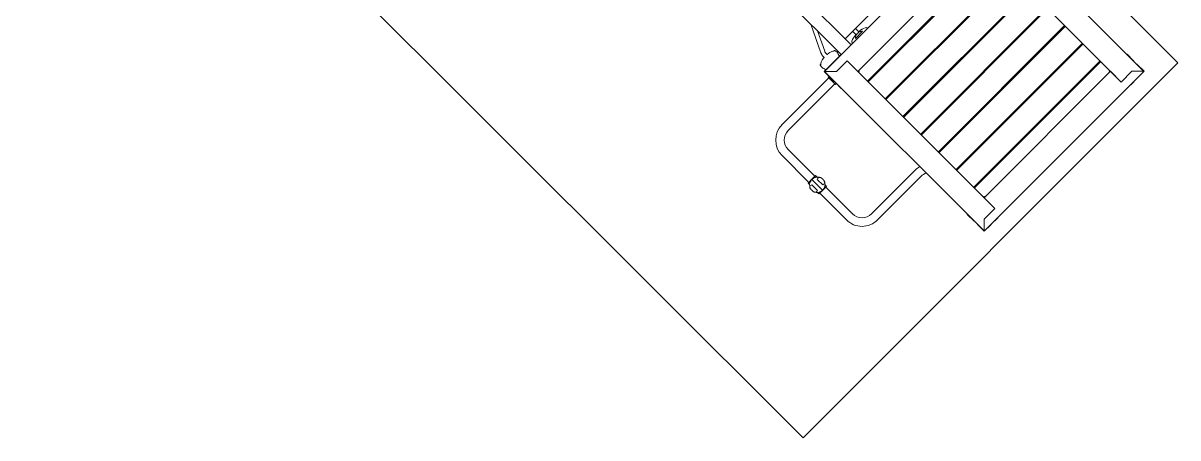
# Model space of a CAD drawing. Header units: metres. Extents: x 859577 to 860336, y 1645916 to 1646650.
# Drawn here: x 859948.146 to 859952.715, y 1646432.858 to 1646434.5 of the extents above; entities that cross this region are included whole.
import ezdxf

# ---------------------------------------------------------------- set-up
doc = ezdxf.new("R2010")
doc.units = ezdxf.units.M
doc.layers.add('A-ACCESORIOS', color=30, linetype='Continuous', lineweight=20)
doc.layers.add('PISO', color=31, linetype='Continuous', lineweight=15)

# ---------------------------------------------------------------- blocks, each defined once
blk = doc.blocks.new('vr10-13')
at = {"layer": 'A-ACCESORIOS', "linetype": 'Continuous', "lineweight": 0}
for p, q in [((3.1511, 1.1926), (3.1511, 0.3156)), ((3.1591, 1.2006), (4.0361, 1.2006)), ((3.9501, 1.2006), (3.9501, 1.2016)), ((3.9501, 1.2016), (3.9866, 1.2016)), ((4.0086, 1.2016), (4.0451, 1.2016)), ((4.0417, 1.1983), (4.0111, 1.1676)), ((4.0417, 1.1983), (4.0111, 1.1676)), ((4.0441, 0.3156), (4.0441, 1.1926)), ((4.0451, 1.2016), (4.0451, 1.1651)), ((4.0111, 1.1076), (4.0111, 1.1676)), ((4.0111, 1.1676), (4.0111, 1.1076)), ((4.0451, 1.1431), (4.0451, 1.1066)), ((4.0111, 1.1076), (3.1841, 1.1076)), ((3.2441, 0.4006), (3.2441, 1.1076)), ((3.2986, 1.1076), (3.2986, 0.4006)), ((3.3026, 1.1076), (3.3026, 0.4006)), ((3.3976, 1.1076), (3.3976, 0.4006)), ((3.4016, 1.1076), (3.4016, 0.4006)), ((3.4966, 1.1076), (3.4966, 0.4006)), ((3.5006, 1.1076), (3.5006, 0.4006)), ((3.5956, 1.1076), (3.5956, 0.4006)), ((3.5996, 1.1076), (3.5996, 0.4006)), ((3.6946, 1.1076), (3.6946, 0.4006)), ((3.6986, 1.0997), (3.6946, 1.0997)), ((3.6986, 1.1076), (3.6986, 0.4006)), ((3.7936, 1.1076), (3.7936, 0.4006)), ((3.7976, 1.0997), (3.7936, 1.0997)), ((3.7976, 1.1076), (3.7976, 0.4006)), ((3.8926, 1.1076), (3.8926, 0.4006)), ((3.8966, 1.0997), (3.8926, 1.0997)), ((3.8966, 0.4006), (3.8966, 1.1076)), ((3.9476, 1.1041), (3.9476, 1.1076)), ((3.9511, 1.1041), (3.9476, 1.1041)), ((3.9486, 1.1041), (3.9486, 1.1076)), ((3.9501, 1.1066), (3.9501, 1.1076)), ((3.9511, 1.1066), (3.9501, 1.1066)), ((3.9511, 1.1076), (4.0111, 1.1076)), ((3.9511, 1.1076), (3.9511, 0.4006)), ((4.0451, 1.1066), (4.0441, 1.1066)), ((3.117, 0.4566), (3.117, 1.0516)), ((3.8926, 1.0668), (3.8932, 1.0674)), ((3.894, 1.0619), (3.8926, 1.0604)), ((3.8926, 1.0544), (3.8966, 1.0504)), ((3.8932, 1.0674), (3.8966, 1.0708)), ((3.8966, 1.0319), (3.8926, 1.0279)), ((3.7936, 0.9614), (3.7976, 0.9654)), ((3.7936, 0.9388), (3.7976, 0.9428)), ((3.3976, 0.5654), (3.4016, 0.5694)), ((3.7936, 0.5694), (3.7976, 0.5654)), ((3.117, 0.5146), (3.1361, 0.5146)), ((3.1361, 0.5167), (3.1361, 0.5119)), ((3.1379, 0.5146), (3.1379, 0.5146)), ((3.1451, 0.5263), (3.1451, 0.4869)), ((3.3976, 0.5428), (3.4016, 0.5468)), ((3.7936, 0.5468), (3.7976, 0.5428)), ((3.117, 0.4986), (3.1361, 0.4986)), ((3.1361, 0.5014), (3.1361, 0.4965)), ((3.1379, 0.4986), (3.1379, 0.4986)), ((3.2986, 0.4763), (3.3026, 0.4803)), ((3.3026, 0.4538), (3.2986, 0.4578)), ((3.8966, 0.4763), (3.8926, 0.4803)), ((3.8966, 0.4578), (3.8926, 0.4538)), ((0.8441, 0.4566), (3.1511, 0.4566)), ((3.3019, 0.4408), (3.2986, 0.4374)), ((3.3012, 0.4464), (3.3026, 0.4478)), ((3.3026, 0.4414), (3.3019, 0.4408)), ((3.8926, 0.4478), (3.894, 0.4464)), ((3.8932, 0.4408), (3.8926, 0.4414)), ((3.8966, 0.4374), (3.8932, 0.4408)), ((0.8451, 0.4016), (3.1501, 0.4016)), ((2.9803, 0.4016), (3.0882, 0.3499)), ((3.0174, 0.4016), (3.0951, 0.3644)), ((3.1201, 0.3945), (3.1201, 0.3894)), ((3.1501, 0.3916), (3.1406, 0.3949)), ((3.1501, 0.3651), (3.1501, 0.4016)), ((3.1501, 0.4016), (3.1511, 0.4016)), ((3.1841, 0.3406), (3.1841, 0.4006)), ((3.1841, 0.4006), (4.0111, 0.4006)), ((3.2441, 0.4006), (3.1841, 0.4006)), ((3.1841, 0.4006), (3.1841, 0.3406)), ((3.2441, 0.4041), (3.2476, 0.4041)), ((3.2441, 0.4016), (3.2451, 0.4016)), ((3.2451, 0.4016), (3.2451, 0.4006)), ((3.2466, 0.4041), (3.2466, 0.4006)), ((3.2476, 0.4041), (3.2476, 0.4006)), ((3.2986, 0.4085), (3.3026, 0.4085)), ((3.3976, 0.4085), (3.4016, 0.4085)), ((3.4966, 0.4085), (3.5006, 0.4085)), ((3.5956, 0.4085), (3.5996, 0.4085)), ((3.6946, 0.4085), (3.6986, 0.4085)), ((3.7936, 0.4085), (3.7976, 0.4085)), ((3.8926, 0.4085), (3.8966, 0.4085)), ((3.9476, 0.4041), (3.9511, 0.4041)), ((3.9476, 0.4006), (3.9476, 0.4041)), ((3.9486, 0.4041), (3.9486, 0.4006)), ((3.9501, 0.4006), (3.9501, 0.4016)), ((3.9501, 0.4016), (3.9511, 0.4016)), ((4.0111, 0.4006), (3.9511, 0.4006)), ((4.0111, 0.4006), (4.0111, 0.3406)), ((4.0111, 0.3406), (4.0111, 0.4006)), ((4.0441, 0.4016), (4.0451, 0.4016)), ((4.0451, 0.4016), (4.0451, 0.3651)), ((3.1048, 0.3621), (3.1111, 0.3621)), ((3.1048, 0.3461), (3.1111, 0.3461)), ((3.1111, 0.3642), (3.1111, 0.3614)), ((3.1111, 0.3468), (3.1111, 0.344)), ((3.1501, 0.3651), (3.1501, 0.3541)), ((3.1501, 0.3541), (3.1501, 0.3431)), ((3.1501, 0.3066), (3.1501, 0.3431)), ((3.1534, 0.31), (3.1841, 0.3406)), ((3.1534, 0.31), (3.1841, 0.3406)), ((4.0111, 0.3406), (4.0417, 0.31)), ((4.0111, 0.3406), (4.0417, 0.31)), ((4.0451, 0.3431), (4.0451, 0.3066)), ((3.1201, 0.3188), (3.1201, 0.3137)), ((3.1501, 0.3166), (3.1406, 0.3134)), ((3.1866, 0.3066), (3.1501, 0.3066)), ((4.0361, 0.3076), (3.1591, 0.3076)), ((3.1776, 0.3021), (3.1776, 0.3066)), ((3.1826, 0.3021), (3.1776, 0.3021)), ((3.1807, 0.0401), (3.1807, 0.3021)), ((3.2126, 0.3021), (3.1826, 0.3021)), ((3.2058, 0.3071), (3.1894, 0.3071)), ((3.2451, 0.3066), (3.2086, 0.3066)), ((3.2176, 0.3021), (3.2126, 0.3021)), ((3.2144, 0.0401), (3.2144, 0.3021)), ((3.2176, 0.3066), (3.2176, 0.3021)), ((3.2451, 0.3076), (3.2451, 0.3066)), ((3.6807, 0.0401), (3.6807, 0.2841)), ((3.7144, 0.0401), (3.7144, 0.2841)), ((3.9501, 0.3066), (3.9501, 0.3076)), ((3.9866, 0.3066), (3.9501, 0.3066)), ((4.0451, 0.3066), (4.0086, 0.3066)), ((3.2676, -0.013), (3.4171, -0.013)), ((3.4171, -0.0299), (3.4171, -0.0088)), ((3.4256, -0.0088), (3.4171, -0.0088)), ((3.4171, -0.0299), (3.4171, -0.051)), ((3.4171, -0.0299), (3.4178, -0.0299)), ((3.4178, -0.0299), (3.4171, -0.0299)), ((3.4774, -0.0299), (3.4178, -0.0299)), ((3.4178, -0.0299), (3.4774, -0.0299)), ((3.4627, -0.0149), (3.4324, -0.0149)), ((3.4324, -0.0449), (3.4627, -0.0449)), ((3.4781, -0.0088), (3.4696, -0.0088)), ((3.4774, -0.0299), (3.4781, -0.0299)), ((3.4781, -0.0299), (3.4774, -0.0299)), ((3.4781, -0.0299), (3.4781, -0.0088)), ((3.4781, -0.013), (3.6276, -0.013)), ((3.4781, -0.0299), (3.4781, -0.051)), ((3.2676, -0.0467), (3.4171, -0.0467)), ((3.4171, -0.051), (3.4256, -0.051)), ((3.4696, -0.051), (3.4781, -0.051)), ((3.4781, -0.0467), (3.6276, -0.0467))]:
    blk.add_line(p, q, dxfattribs=at)
for centre, radius, start, end in [((3.9866, 1.1936), 0.008, 61.045, 90), ((4.0086, 1.1936), 0.008, 90, 118.955), ((4.0361, 1.1926), 0.008, 45, 90), ((4.0361, 1.1926), 0.008, 0, 45), ((4.0371, 1.1651), 0.008, 331.045, 0), ((4.0371, 1.1431), 0.008, 0, 28.955), ((3.9447, 1.11), 0.0062, 308.9045, 330.454), ((3.9534, 1.1012), 0.0062, 119.546, 141.1623), ((3.5976, 0.7541), 0.225, 89.4907, 90.5093), ((3.5976, 0.7541), 0.225, 63.3276, 64.4619), ((3.5976, 0.7541), 0.225, 27.266, 29.412), ((3.5976, 0.7541), 0.225, 207.266, 209.412), ((3.5976, 0.7541), 0.225, 330.588, 332.734), ((3.1497, 0.5405), 0.008, 103.1533, 155.347), ((3.1552, 0.5171), 0.032, 97.3284, 103.1533), ((3.5976, 0.7541), 0.225, 243.3276, 244.4619), ((3.5976, 0.7541), 0.225, 295.5381, 296.6724), ((3.2061, 0.5146), 0.07, 155.347, 178.3), ((3.5976, 0.7541), 0.225, 269.4907, 270.5093), ((3.2061, 0.4986), 0.07, 181.7, 204.653), ((3.1497, 0.4727), 0.008, 204.653, 256.8467), ((3.1552, 0.4961), 0.032, 256.8467, 262.6716), ((3.1811, 0.3621), 0.07, 171.1583, 178.3), ((3.1247, 0.388), 0.008, 103.1533, 125.2789), ((3.1302, 0.3646), 0.032, 71, 103.1533), ((3.2418, 0.407), 0.0062, 299.546, 321.1623), ((3.2505, 0.3983), 0.0062, 128.9045, 150.454), ((3.9447, 0.3983), 0.0062, 29.546, 51.0955), ((3.9534, 0.407), 0.0062, 218.8377, 240.454), ((3.1811, 0.3461), 0.07, 181.7, 188.8417), ((3.1581, 0.3651), 0.008, 180, 208.955), ((3.1581, 0.3431), 0.008, 151.045, 180), ((4.0371, 0.3651), 0.008, 331.045, 0), ((4.0371, 0.3431), 0.008, 0, 28.955), ((3.1247, 0.3202), 0.008, 234.7211, 256.8467), ((3.1302, 0.3436), 0.032, 256.8467, 289), ((3.1591, 0.3156), 0.008, 180, 225), ((3.1591, 0.3156), 0.008, 225, 270), ((3.1866, 0.3146), 0.008, 270, 298.955), ((3.2086, 0.3146), 0.008, 241.045, 270), ((3.7676, 0.2841), 0.0869, 164.3011, 180), ((3.7676, 0.2841), 0.0532, 153.7592, 180), ((3.9866, 0.3146), 0.008, 270, 298.955), ((4.0086, 0.3146), 0.008, 241.045, 270), ((4.0361, 0.3156), 0.008, 270, 315), ((4.0361, 0.3156), 0.008, 315, 0), ((3.2676, 0.0401), 0.0868, 180, 270), ((3.2676, 0.0401), 0.0532, 180, 270), ((3.6276, 0.0401), 0.0531, 270, 0), ((3.6276, 0.0401), 0.0868, 270, 0), ((3.4476, -0.0299), 0.0305, 119.8265, 149.8297), ((3.4476, -0.0299), 0.0305, 210.1699, 240.1288), ((3.4476, -0.0299), 0.0305, 30.1699, 60.1288), ((3.4476, -0.0299), 0.0305, 299.8265, 329.8297)]:
    blk.add_arc(centre, radius, start, end, dxfattribs=at)
for centre, major_axis, start_param, end_param in [((3.4513, -0.0265), (0.0202, -0.0222), 3.325229, 3.924339), ((3.4513, -0.0333), (-0.0202, -0.0222), 5.500439, 6.099549), ((3.4438, -0.0265), (0.0202, 0.0222), 5.500439, 6.099549), ((3.4438, -0.0333), (-0.0202, 0.0222), 3.325229, 3.924339)]:
    blk.add_ellipse(centre, major_axis=major_axis, ratio=0.293153, start_param=start_param, end_param=end_param, dxfattribs=at)
for points, knots in [([(3.1369, 0.5066), (3.1369, 0.507), (3.1369, 0.5073), (3.1369, 0.508), (3.1369, 0.5083), (3.137, 0.5093), (3.137, 0.5099), (3.1372, 0.5111), (3.1372, 0.5117), (3.1374, 0.5128), (3.1375, 0.5133), (3.1377, 0.5138)], [0.008164918, 0.008164918, 0.008164918, 0.008164918, 0.009167239, 0.009167239, 0.01016956, 0.01016956, 0.012174201, 0.012174201, 0.014178842, 0.014178842, 0.016183483, 0.016183483, 0.016183483, 0.016183483]), ([(3.1377, 0.4994), (3.1375, 0.4999), (3.1374, 0.5004), (3.1373, 0.5012), (3.1372, 0.5015), (3.1372, 0.5021), (3.1371, 0.5024), (3.137, 0.5033), (3.137, 0.504), (3.1369, 0.505), (3.1369, 0.5053), (3.1369, 0.506), (3.1369, 0.5063), (3.1369, 0.5066)], [0.000143327, 0.000143327, 0.000143327, 0.000143327, 0.002148725, 0.002148725, 0.003151424, 0.003151424, 0.004154123, 0.004154123, 0.006159521, 0.006159521, 0.00716222, 0.00716222, 0.008164918, 0.008164918, 0.008164918, 0.008164918]), ([(3.1424, 0.5242), (3.1427, 0.5246), (3.1431, 0.525), (3.1438, 0.5256), (3.144, 0.5258), (3.1445, 0.5261), (3.1448, 0.5262), (3.1451, 0.5263)], [0.000000486, 0.000000486, 0.000000486, 0.000000486, 0.002114988, 0.002114988, 0.003172238, 0.003172238, 0.004229489, 0.004229489, 0.004229489, 0.004229489]), ([(3.1451, 0.4869), (3.1445, 0.4872), (3.144, 0.4875), (3.1433, 0.488), (3.1431, 0.4882), (3.1428, 0.4886), (3.1426, 0.4888), (3.1424, 0.489)], [0.000000242, 0.000000242, 0.000000242, 0.000000242, 0.002114103, 0.002114103, 0.003171033, 0.003171033, 0.004227963, 0.004227963, 0.004227963, 0.004227963]), ([(3.1119, 0.3729), (3.1119, 0.3729), (3.1119, 0.3729), (3.1119, 0.373), (3.1119, 0.373), (3.112, 0.3732), (3.112, 0.3734), (3.1122, 0.374), (3.1122, 0.3743), (3.1124, 0.375), (3.1125, 0.3755), (3.1127, 0.3759)], [0.008164918, 0.008164918, 0.008164918, 0.008164918, 0.009167239, 0.009167239, 0.01016956, 0.01016956, 0.012174201, 0.012174201, 0.014178842, 0.014178842, 0.016183483, 0.016183483, 0.016183483, 0.016183483]), ([(3.1119, 0.3731), (3.1119, 0.373), (3.1119, 0.373), (3.1119, 0.3729), (3.1119, 0.3729), (3.1119, 0.3729)], [0.006408174, 0.006408174, 0.006408174, 0.006408174, 0.00716222, 0.00716222, 0.008164918, 0.008164918, 0.008164918, 0.008164918]), ([(3.1174, 0.3869), (3.1177, 0.3874), (3.1181, 0.3879), (3.1188, 0.3885), (3.119, 0.3887), (3.1195, 0.3891), (3.1198, 0.3892), (3.1201, 0.3894)], [0.000000486, 0.000000486, 0.000000486, 0.000000486, 0.002114988, 0.002114988, 0.003172238, 0.003172238, 0.004229489, 0.004229489, 0.004229489, 0.004229489]), ([(3.1185, 0.3883), (3.1183, 0.3881), (3.1181, 0.3879), (3.1178, 0.3874), (3.1176, 0.3872), (3.1174, 0.3869)], [0.002130517, 0.002130517, 0.002130517, 0.002130517, 0.003171033, 0.003171033, 0.004227963, 0.004227963, 0.004227963, 0.004227963]), ([(3.0882, 0.3499), (3.0892, 0.3494), (3.0903, 0.349), (3.0924, 0.3482), (3.0935, 0.3478), (3.0957, 0.3472), (3.0969, 0.3469), (3.0991, 0.3465), (3.1003, 0.3464), (3.1025, 0.3462), (3.1037, 0.3461), (3.1048, 0.3461)], [2.7041014, 2.7041014, 2.7041014, 2.7041014, 2.7915996, 2.7915996, 2.8790979, 2.8790979, 2.9665961, 2.9665961, 3.0540944, 3.0540944, 3.1415927, 3.1415927, 3.1415927, 3.1415927]), ([(3.0951, 0.3644), (3.0957, 0.3641), (3.0963, 0.3638), (3.0976, 0.3633), (3.0982, 0.3631), (3.0995, 0.3628), (3.1002, 0.3626), (3.1015, 0.3624), (3.1022, 0.3623), (3.1035, 0.3622), (3.1042, 0.3621), (3.1048, 0.3621)], [2.7041014, 2.7041014, 2.7041014, 2.7041014, 2.7915996, 2.7915996, 2.8790979, 2.8790979, 2.9665961, 2.9665961, 3.0540944, 3.0540944, 3.1415927, 3.1415927, 3.1415927, 3.1415927]), ([(3.1119, 0.3352), (3.1119, 0.3352), (3.1119, 0.3353), (3.1119, 0.3353), (3.1119, 0.3353), (3.1119, 0.3353)], [0.006408174, 0.006408174, 0.006408174, 0.006408174, 0.00716222, 0.00716222, 0.008164918, 0.008164918, 0.008164918, 0.008164918]), ([(3.1119, 0.3353), (3.1119, 0.3353), (3.1119, 0.3353), (3.1119, 0.3353), (3.1119, 0.3352), (3.112, 0.335), (3.112, 0.3348), (3.1122, 0.3343), (3.1122, 0.334), (3.1124, 0.3332), (3.1125, 0.3328), (3.1127, 0.3323)], [0.008164918, 0.008164918, 0.008164918, 0.008164918, 0.009167239, 0.009167239, 0.01016956, 0.01016956, 0.012174201, 0.012174201, 0.014178842, 0.014178842, 0.016183483, 0.016183483, 0.016183483, 0.016183483]), ([(3.1185, 0.32), (3.1183, 0.3202), (3.1181, 0.3204), (3.1178, 0.3208), (3.1176, 0.3211), (3.1174, 0.3213)], [0.002130517, 0.002130517, 0.002130517, 0.002130517, 0.003171033, 0.003171033, 0.004227963, 0.004227963, 0.004227963, 0.004227963]), ([(3.1174, 0.3213), (3.1177, 0.3208), (3.1181, 0.3204), (3.1188, 0.3198), (3.119, 0.3196), (3.1195, 0.3192), (3.1198, 0.319), (3.1201, 0.3188)], [0.000000486, 0.000000486, 0.000000486, 0.000000486, 0.002114988, 0.002114988, 0.003172238, 0.003172238, 0.004229489, 0.004229489, 0.004229489, 0.004229489]), ([(3.4596, -0.0007), (3.4588, -0.0005), (3.4579, -0.0002), (3.4561, 0.0002), (3.4551, 0.0004), (3.4536, 0.0006), (3.4531, 0.0007), (3.452, 0.0008), (3.4515, 0.0008), (3.4504, 0.0009), (3.4498, 0.0009), (3.4487, 0.001), (3.4482, 0.001), (3.4465, 0.001), (3.4454, 0.001), (3.4438, 0.0008), (3.4432, 0.0008), (3.4422, 0.0007), (3.4416, 0.0006), (3.4401, 0.0004), (3.4391, 0.0002), (3.4373, -0.0002), (3.4364, -0.0005), (3.4356, -0.0007)], [0.00000027, 0.00000027, 0.00000027, 0.00000027, 0.00330795, 0.00330795, 0.00661563, 0.00661563, 0.00826947, 0.00826947, 0.0099233, 0.0099233, 0.01157714, 0.01157714, 0.01323098, 0.01323098, 0.01653866, 0.01653866, 0.0181925, 0.0181925, 0.01984634, 0.01984634, 0.02315402, 0.02315402, 0.0264617, 0.0264617, 0.0264617, 0.0264617]), ([(3.4212, -0.0145), (3.4211, -0.0147), (3.4211, -0.0148), (3.4208, -0.0153), (3.4206, -0.0156), (3.4203, -0.0163), (3.4202, -0.0166), (3.4197, -0.0177), (3.4195, -0.0184), (3.4191, -0.0196), (3.419, -0.02), (3.4188, -0.0208), (3.4187, -0.0212), (3.4185, -0.0225), (3.4183, -0.0234), (3.4181, -0.0252), (3.418, -0.0261), (3.4178, -0.028), (3.4178, -0.0289), (3.4178, -0.0299)], [0.00628047, 0.00628047, 0.00628047, 0.00628047, 0.00695002, 0.00695002, 0.00835308, 0.00835308, 0.00975614, 0.00975614, 0.01256225, 0.01256225, 0.01396531, 0.01396531, 0.01536836, 0.01536836, 0.01817447, 0.01817447, 0.02098059, 0.02098059, 0.0237867, 0.0237867, 0.0237867, 0.0237867]), ([(3.4178, -0.0299), (3.4178, -0.0318), (3.4179, -0.0336), (3.4182, -0.0359), (3.4183, -0.0363), (3.4185, -0.0372), (3.4185, -0.0376), (3.4188, -0.0389), (3.419, -0.0397), (3.4194, -0.0409), (3.4195, -0.0413), (3.4198, -0.042), (3.4199, -0.0424), (3.4203, -0.0435), (3.4206, -0.0441), (3.4211, -0.0449), (3.4211, -0.0451), (3.4212, -0.0452)], [0.0000002, 0.0000002, 0.0000002, 0.0000002, 0.00560504, 0.00560504, 0.00700625, 0.00700625, 0.00840746, 0.00840746, 0.01120988, 0.01120988, 0.01261109, 0.01261109, 0.0140123, 0.0140123, 0.01681472, 0.01681472, 0.0175116, 0.0175116, 0.0175116, 0.0175116]), ([(3.4341, -0.0027), (3.4335, -0.0029), (3.433, -0.0031), (3.4324, -0.0034), (3.4322, -0.0035), (3.4318, -0.0038), (3.4317, -0.0039), (3.4312, -0.0043), (3.4309, -0.0046), (3.4306, -0.005), (3.4305, -0.0051), (3.4304, -0.0054), (3.4303, -0.0055), (3.4303, -0.0057)], [0.00308281, 0.00308281, 0.00308281, 0.00308281, 0.00570068, 0.00570068, 0.00700962, 0.00700962, 0.00831855, 0.00831855, 0.01093643, 0.01093643, 0.01224536, 0.01224536, 0.0135543, 0.0135543, 0.0135543, 0.0135543]), ([(3.4649, -0.0057), (3.4648, -0.0055), (3.4648, -0.0054), (3.4646, -0.0051), (3.4646, -0.005), (3.4643, -0.0046), (3.464, -0.0043), (3.4634, -0.0038), (3.463, -0.0035), (3.4624, -0.0032), (3.4621, -0.0031), (3.4616, -0.0029), (3.4614, -0.0028), (3.4611, -0.0027)], [0.00312915, 0.00312915, 0.00312915, 0.00312915, 0.00444647, 0.00444647, 0.00576379, 0.00576379, 0.00839842, 0.00839842, 0.01103305, 0.01103305, 0.01235037, 0.01235037, 0.01366768, 0.01366768, 0.01366768, 0.01366768]), ([(3.4774, -0.0299), (3.4774, -0.028), (3.4772, -0.0261), (3.4769, -0.0239), (3.4769, -0.0234), (3.4767, -0.0225), (3.4766, -0.0221), (3.4764, -0.0208), (3.4762, -0.02), (3.4758, -0.0189), (3.4757, -0.0185), (3.4754, -0.0177), (3.4753, -0.0173), (3.4749, -0.0163), (3.4745, -0.0156), (3.4741, -0.0148), (3.474, -0.0147), (3.474, -0.0145)], [0.0000002, 0.0000002, 0.0000002, 0.0000002, 0.00560504, 0.00560504, 0.00700625, 0.00700625, 0.00840746, 0.00840746, 0.01120988, 0.01120988, 0.01261109, 0.01261109, 0.0140123, 0.0140123, 0.01681472, 0.01681472, 0.0175116, 0.0175116, 0.0175116, 0.0175116]), ([(3.474, -0.0452), (3.474, -0.0451), (3.4741, -0.0449), (3.4744, -0.0445), (3.4745, -0.0441), (3.4749, -0.0435), (3.475, -0.0431), (3.4754, -0.0421), (3.4757, -0.0413), (3.476, -0.0401), (3.4762, -0.0397), (3.4764, -0.0389), (3.4765, -0.0385), (3.4767, -0.0372), (3.4769, -0.0363), (3.4771, -0.0346), (3.4772, -0.0336), (3.4773, -0.0318), (3.4774, -0.0308), (3.4774, -0.0299)], [0.00628047, 0.00628047, 0.00628047, 0.00628047, 0.00695002, 0.00695002, 0.00835308, 0.00835308, 0.00975614, 0.00975614, 0.01256225, 0.01256225, 0.01396531, 0.01396531, 0.01536836, 0.01536836, 0.01817447, 0.01817447, 0.02098059, 0.02098059, 0.0237867, 0.0237867, 0.0237867, 0.0237867]), ([(3.4303, -0.0541), (3.4303, -0.0542), (3.4304, -0.0544), (3.4305, -0.0546), (3.4306, -0.0548), (3.4309, -0.0552), (3.4312, -0.0555), (3.4318, -0.056), (3.4322, -0.0562), (3.4328, -0.0566), (3.433, -0.0567), (3.4335, -0.0569), (3.4338, -0.057), (3.4341, -0.0571)], [0.00312915, 0.00312915, 0.00312915, 0.00312915, 0.00444647, 0.00444647, 0.00576379, 0.00576379, 0.00839842, 0.00839842, 0.01103305, 0.01103305, 0.01235037, 0.01235037, 0.01366768, 0.01366768, 0.01366768, 0.01366768]), ([(3.4356, -0.0591), (3.4364, -0.0593), (3.4373, -0.0595), (3.4391, -0.0599), (3.4401, -0.0601), (3.4416, -0.0603), (3.4421, -0.0604), (3.4432, -0.0605), (3.4437, -0.0606), (3.4448, -0.0607), (3.4453, -0.0607), (3.4464, -0.0607), (3.447, -0.0608), (3.4487, -0.0608), (3.4498, -0.0607), (3.4514, -0.0606), (3.452, -0.0605), (3.453, -0.0604), (3.4535, -0.0603), (3.4551, -0.0601), (3.456, -0.0599), (3.4579, -0.0595), (3.4588, -0.0593), (3.4596, -0.0591)], [0.00000027, 0.00000027, 0.00000027, 0.00000027, 0.00330795, 0.00330795, 0.00661563, 0.00661563, 0.00826947, 0.00826947, 0.0099233, 0.0099233, 0.01157714, 0.01157714, 0.01323098, 0.01323098, 0.01653866, 0.01653866, 0.0181925, 0.0181925, 0.01984634, 0.01984634, 0.02315402, 0.02315402, 0.0264617, 0.0264617, 0.0264617, 0.0264617]), ([(3.4611, -0.0571), (3.4617, -0.0569), (3.4621, -0.0567), (3.4628, -0.0563), (3.463, -0.0562), (3.4634, -0.056), (3.4635, -0.0558), (3.464, -0.0555), (3.4643, -0.0552), (3.4646, -0.0548), (3.4646, -0.0546), (3.4648, -0.0544), (3.4648, -0.0542), (3.4649, -0.0541)], [0.00308281, 0.00308281, 0.00308281, 0.00308281, 0.00570068, 0.00570068, 0.00700962, 0.00700962, 0.00831855, 0.00831855, 0.01093643, 0.01093643, 0.01224536, 0.01224536, 0.0135543, 0.0135543, 0.0135543, 0.0135543])]:
    blk.add_open_spline(points, degree=3, knots=knots, dxfattribs=at)
for points in [[(3.1377, 0.5138), (3.1387, 0.5174), (3.1403, 0.5209), (3.1424, 0.5242)], [(3.1424, 0.489), (3.1403, 0.4924), (3.1387, 0.4958), (3.1377, 0.4994)], [(3.1127, 0.3759), (3.1137, 0.3797), (3.1153, 0.3834), (3.1174, 0.3869)], [(3.1127, 0.3323), (3.1137, 0.3285), (3.1153, 0.3249), (3.1174, 0.3213)], [(3.4356, -0.0007), (3.4351, -0.0014), (3.4345, -0.002), (3.4341, -0.0027)], [(3.4611, -0.0027), (3.4606, -0.002), (3.4601, -0.0014), (3.4596, -0.0007)], [(3.4341, -0.0571), (3.4345, -0.0577), (3.4351, -0.0584), (3.4356, -0.0591)], [(3.4596, -0.0591), (3.4601, -0.0584), (3.4606, -0.0577), (3.4611, -0.0571)]]:
    blk.add_open_spline(points, degree=3, dxfattribs=at)

msp = doc.modelspace()

# ---------------------------------------------------------------- linework, layer by layer
at = {"layer": 'PISO', "elevation": 970.53041}
msp.add_lwpolyline([(859949.62917, 1646437.42519), (859952.71518, 1646434.34316), (859951.23223, 1646432.8583), (859948.14622, 1646435.94032)], close=True, dxfattribs=at)

# ---------------------------------------------------------------- block references
at = {"layer": 'A-ACCESORIOS', "rotation": 315.0369750842424}
msp.add_blockref('vr10-13', (859948.87024, 1646436.31741, 970.53041), dxfattribs=at)

doc.saveas('drawing.dxf')
